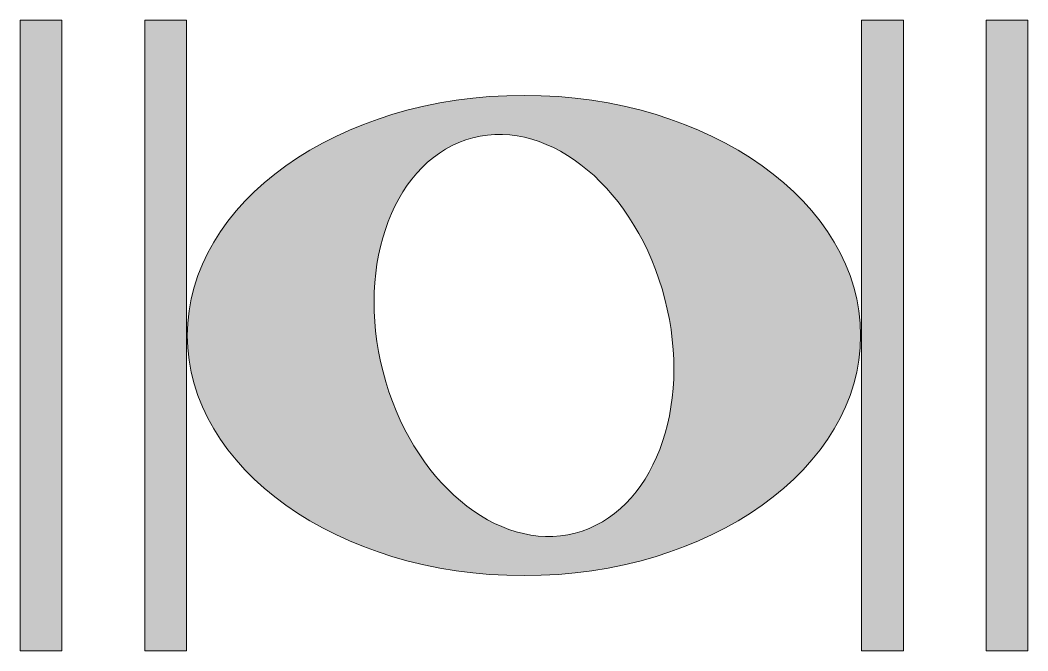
# Model space of a CAD drawing. Header units: inches. Extents: x 40.5 to 59.5, y -56 to -44.1.
import ezdxf

# ---------------------------------------------------------------- set-up
doc = ezdxf.new("R2010")
doc.units = ezdxf.units.IN
doc.header["$MEASUREMENT"] = 0
doc.layers.add('Layer 1', color=7, linetype='Continuous')

# ---------------------------------------------------------------- blocks, each defined once
blk = doc.blocks.new('block 2')
at = {"layer": 'Layer 1', "lineweight": 0}
for points in [[(50.008, -45.501), (46.504, -45.501), (43.665, -47.526), (43.665, -50.023), (43.665, -52.522), (46.504, -54.547), (50.008, -54.547), (53.511, -54.547), (56.35, -52.522), (56.35, -50.023), (56.35, -47.526), (53.511, -45.501), (50.008, -45.501)], [(50.969, -53.747), (49.503, -54.125), (47.883, -52.765), (47.352, -50.709), (46.822, -48.653), (47.581, -46.678), (49.046, -46.3), (50.513, -45.922), (52.132, -47.282), (52.662, -49.338), (53.193, -51.395), (52.435, -53.368), (50.969, -53.747)]]:
    blk.add_open_spline(points, degree=3, knots=[0, 0, 0, 0, 1, 1, 1, 2, 2, 2, 3, 3, 3, 4, 4, 4, 4], dxfattribs=at)

msp = doc.modelspace()

# ---------------------------------------------------------------- hatches: boundary and pattern name
at = {"layer": 'Layer 1', "true_color": 0x231f20}
h = msp.add_hatch(color=250, dxfattribs=at)
h.dxf.hatch_style = 2
h.paths.add_polyline_path([(42.862, -55.964), (43.65, -55.964), (43.65, -44.083), (42.862, -44.083)])
h.paths.add_polyline_path([(40.516, -55.964), (41.304, -55.964), (41.304, -44.083), (40.516, -44.083)])
h.paths.add_polyline_path([(58.712, -44.083), (58.712, -55.964), (59.5, -55.964), (59.5, -44.083)])
edge = h.paths.add_edge_path()
edge.add_spline(control_points=[(50.008, -45.501), (46.504, -45.501), (43.665, -47.526), (43.665, -50.023), (43.665, -52.522), (46.504, -54.547), (50.008, -54.547), (53.511, -54.547), (56.35, -52.522), (56.35, -50.023), (56.35, -47.526), (53.511, -45.501), (50.008, -45.501)], knot_values=[0, 0, 0, 0, 1, 1, 1, 2, 2, 2, 3, 3, 3, 4, 4, 4, 4], degree=3, periodic=1)
edge = h.paths.add_edge_path()
edge.add_spline(control_points=[(50.969, -53.747), (49.503, -54.125), (47.883, -52.765), (47.352, -50.709), (46.822, -48.653), (47.581, -46.678), (49.046, -46.3), (50.513, -45.922), (52.132, -47.282), (52.662, -49.338), (53.193, -51.395), (52.435, -53.368), (50.969, -53.747)], knot_values=[0, 0, 0, 0, 1, 1, 1, 2, 2, 2, 3, 3, 3, 4, 4, 4, 4], degree=3, periodic=1)
h.paths.add_polyline_path([(56.366, -55.964), (57.154, -55.964), (57.154, -44.083), (56.366, -44.083)])

# ---------------------------------------------------------------- linework, layer by layer
at = {"layer": 'Layer 1', "lineweight": 0}
for points in [[(40.516, -55.964), (41.304, -55.964), (41.304, -44.083), (40.516, -44.083), (40.516, -55.964)], [(42.862, -55.964), (43.65, -55.964), (43.65, -44.083), (42.862, -44.083), (42.862, -55.964)], [(56.366, -55.964), (57.154, -55.964), (57.154, -44.083), (56.366, -44.083), (56.366, -55.964)], [(58.712, -44.083), (58.712, -55.964), (59.5, -55.964), (59.5, -44.083), (58.712, -44.083)]]:
    msp.add_lwpolyline(points, dxfattribs=at)

# ---------------------------------------------------------------- block references
at = {"layer": 'Layer 1'}
msp.add_blockref('block 2', (0, 0), dxfattribs=at)

doc.saveas('drawing.dxf')
